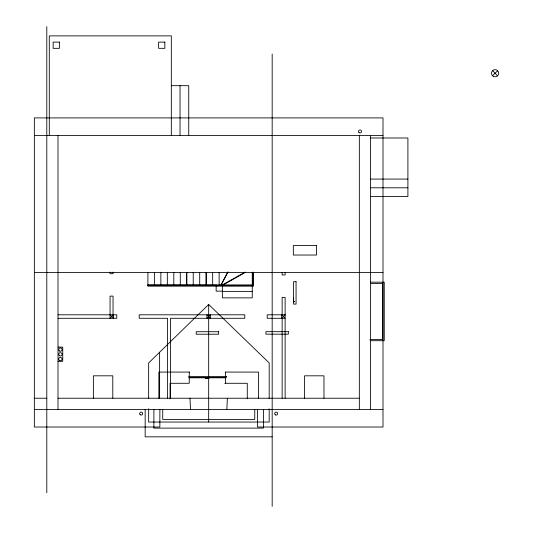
<?xml version="1.0" encoding="UTF-8"?>
<svg xmlns="http://www.w3.org/2000/svg" width="533" height="533" viewBox="0 0 533 533"><rect width="100%" height="100%" fill="white"/><g stroke="black" fill="none" stroke-linecap="round" stroke-linejoin="round"><path stroke-width="0.8" d="M220.962 285.415L227.771 272.396M220.962 284.915L227.937 271.797M269.192 398.731L269.192 362.926L208.676 304.456L148.654 362.933L148.654 398.731M492.452 75.686L497.682 70.782M222.368 285.415L245.52 272.263M245.14 272.143L222.368 284.915L222.368 297.867L252.256 297.867L252.256 272.143M171.32 85.686L188.749 85.686L188.749 135.495M34.345 135.495L383 135.495M370.548 137.987L407.905 137.987L407.905 196.51L370.548 196.51M370.548 179.075L407.905 179.075M370.548 187.796L407.905 187.796M34.345 272.463L383 272.463M370.388 282.177L384.246 282.177L384.246 340.7L370.388 340.7M370.415 283.423L382.761 283.423L382.761 339.454L369.855 339.454M147.874 284.915L252.256 284.915M147.907 285.168L216.145 285.168M147.907 285.415L252.755 285.415L252.755 272.263M222.368 291.145L216.145 291.145L216.145 284.915M222.368 291.391L252.256 291.391M293.57 298.107L293.69 301.765M293.69 301.505L294.189 301.505M293.57 301.585L294.189 301.585M293.57 301.631L294.189 301.631M293.57 301.745L294.189 301.765M58.004 314.803L116.78 314.803L116.78 318.288L58.004 318.288M58.004 347.11L62.734 347.11L62.734 361.307L58.004 361.307M189.581 372.081L158.867 372.081L158.867 398.231M225.279 372.081L258.478 372.081L258.478 398.231M205.058 377.89L206.031 377.637M205.405 378.137L209.063 378.137L205.405 378.263M224.859 383.287L247.272 383.287L247.272 398.791M34.345 398.231L46.797 398.231M58.004 398.231L359.342 398.231M34.345 409.437L383 409.437M272.176 436.833L145.169 436.833L145.169 409.437M110.051 314.803L113.542 318.288L113.542 314.803L110.051 318.288L110.051 296.121L113.043 296.121L113.043 314.803M492.619 70.616L497.522 75.853M370.548 135.495L370.548 409.437M359.342 135.495L359.342 409.437M323.977 398.231L323.977 375.818L304.556 375.818L304.556 398.231M285.128 272.463L285.128 274.955L282.137 274.955L282.137 272.463M285.128 398.231L285.128 297.367L282.137 297.367L282.137 314.803M282.137 318.288L282.137 398.231M272.176 54.04L272.176 506.35M269.192 408.724L269.192 422.043L148.654 422.043L148.654 408.724M263.462 409.391L263.462 428.112L153.884 428.112L153.884 409.391M257.486 409.437L257.486 427.026L383 427.026L383 117.906L34.345 117.906L34.345 427.026L159.86 427.026L159.86 409.437M254.747 409.437L254.747 419.398L162.725 419.398L162.725 409.437M253.501 272.236L253.501 286.161L147.907 286.161L147.907 272.276M227.351 398.231L226.851 409.437M225.606 372.081L225.606 376.884M225.606 383.287L225.606 377.684L189.248 377.684L189.248 383.287L170.074 383.287L170.074 398.791M219.136 272.276L219.136 285.415M212.66 272.276L212.66 285.415M208.676 304.456L208.676 421.969M206.184 272.276L206.184 285.415M206.151 272.463L206.151 285.168M205.665 377.637L205.665 378.137M205.585 377.637L205.585 378.263M205.405 377.637L205.491 378.263M199.708 272.276L199.708 285.415M193.232 272.276L193.232 285.415M190.494 409.437L189.995 398.231M189.248 372.081L189.248 376.884M186.757 272.276L186.757 285.415M186.723 272.463L186.723 285.168M180.281 272.276L180.281 285.415M180.034 85.686L180.034 135.495M173.811 272.276L173.811 285.415M171.32 135.495L171.32 35.878L49.289 35.878L49.289 135.495M170.573 398.231L170.573 318.288L244.787 318.288L244.787 314.803L139.193 314.803L139.193 318.288L167.582 318.288L167.582 398.231M167.335 272.276L167.335 285.415M160.859 272.276L160.859 285.415M159.614 352.26L159.614 398.231M154.383 272.276L154.383 285.415M113.043 272.09L113.043 273.709L110.051 273.709L110.051 272.07M112.796 398.231L112.796 375.818L93.368 375.818L93.368 398.231M58.004 135.495L58.004 409.437M46.797 26.65L46.797 492.719M210.395 314.803L206.911 318.288L206.911 314.803L210.395 318.288L210.395 314.803M285.128 314.803L281.644 318.288L281.644 314.803L285.128 318.288L267.2 318.288L267.2 314.803L285.128 314.803M59.37 42.107L53.147 42.107L53.147 48.33L59.37 48.33L59.37 42.107M164.85 42.107L158.621 42.107L158.621 48.33L164.85 48.33L164.85 42.107M316.509 245.573L293.343 245.573L293.343 255.034L316.509 255.034L316.509 245.573M296.062 281.677L293.57 281.677L293.57 304.096L296.062 304.096L296.062 281.677M288.34 331.686L265.927 331.686L265.927 334.178L288.34 334.178L288.34 331.686M218.637 331.719L196.224 331.719L196.224 334.211L218.637 334.211L218.637 331.719M226.225 376.471L188.869 376.471L188.869 377.717L203.546 377.717L203.546 377.224L203.733 377.717L226.225 377.717L226.225 376.471M358.989 132.517A1.492 1.492 0 0 0 361.487 131.851A1.492 1.492 0 0 0 359.655 130.019A1.492 1.492 0 0 0 358.989 132.517M275.428 414.887A1.492 1.492 0 0 0 277.673 413.595A1.492 1.492 0 0 0 275.428 412.302A1.492 1.492 0 0 0 275.428 414.887M140.112 414.654A1.492 1.492 0 0 0 142.611 413.981A1.492 1.492 0 0 0 140.779 412.149A1.492 1.492 0 0 0 140.112 414.654M59.37 360.395A1.666 1.666 0 0 0 62.035 359.282A1.666 1.666 0 0 0 59.736 357.53A1.666 1.666 0 0 0 59.37 360.395M59.37 355.664A1.666 1.666 0 0 0 62.035 354.545A1.666 1.666 0 0 0 59.736 352.799A1.666 1.666 0 0 0 59.37 355.664M59.37 350.934A1.666 1.666 0 0 0 62.035 349.815A1.666 1.666 0 0 0 59.736 348.069A1.666 1.666 0 0 0 59.37 350.934M493.272 76.339A3.584 3.584 0 0 0 498.655 73.234A3.584 3.584 0 0 0 493.272 70.129A3.584 3.584 0 0 0 493.272 76.339"/></g></svg>
